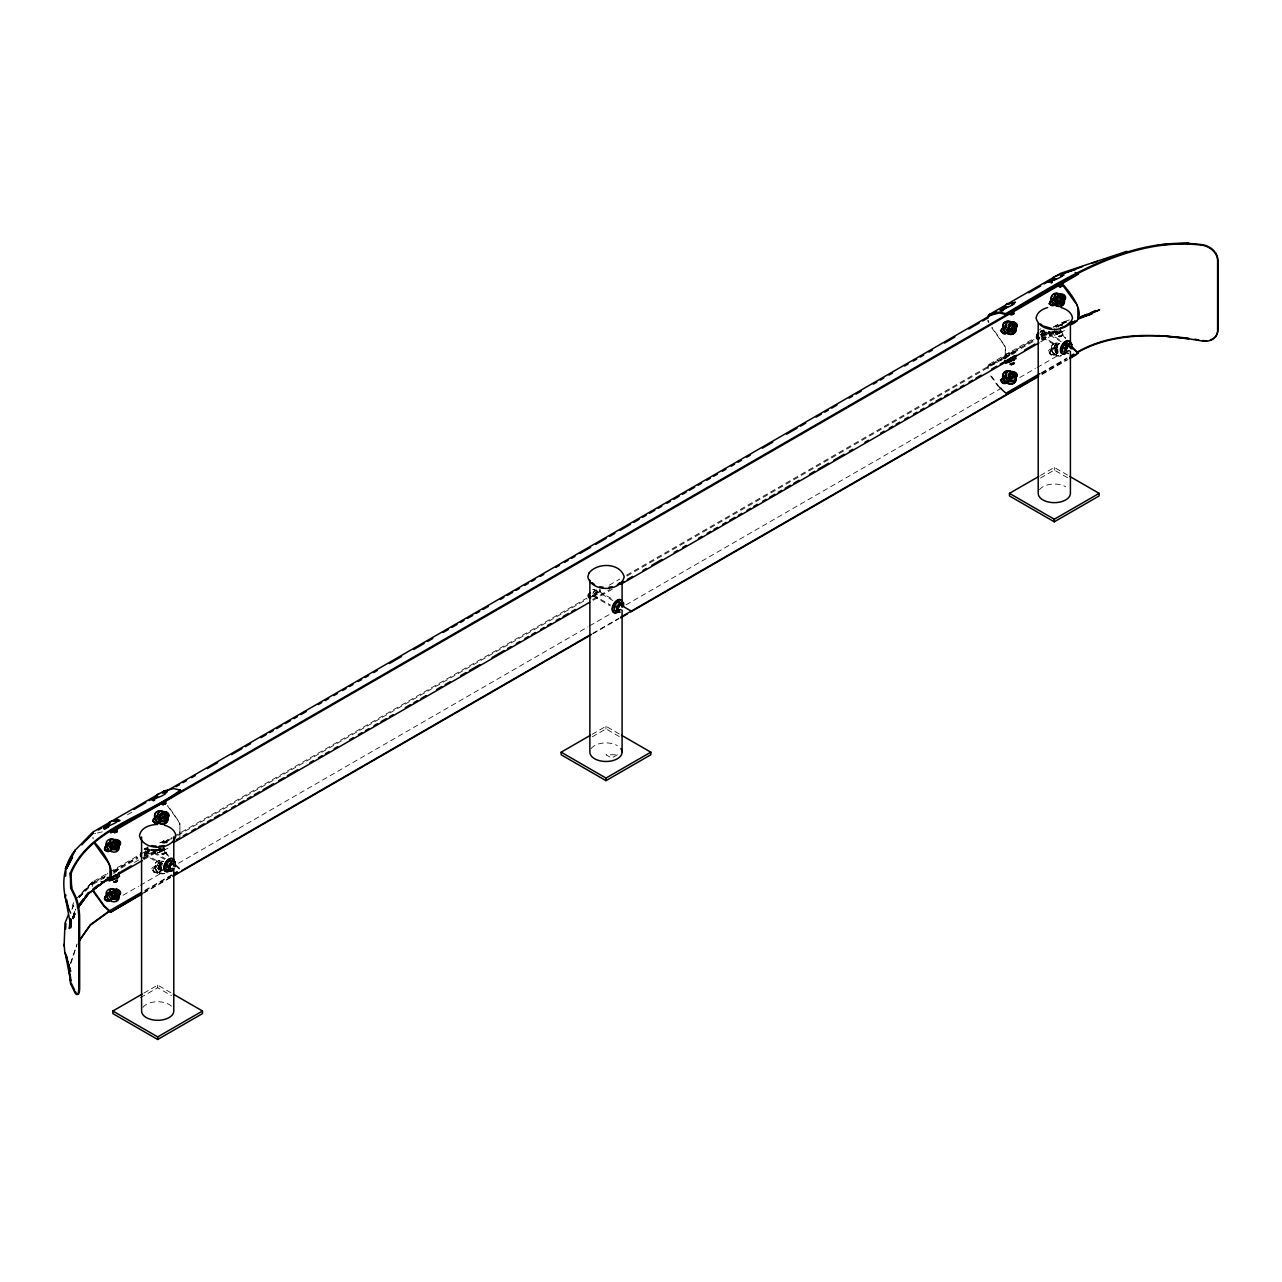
<?xml version="1.0" encoding="UTF-8"?>
<svg xmlns="http://www.w3.org/2000/svg" width="1282" height="1282" viewBox="0 0 1282 1282"><rect width="100%" height="100%" fill="white"/><g stroke="black" fill="none" stroke-linecap="round" stroke-linejoin="round"><path stroke-width="0.75" stroke-dasharray="5 3.75" d="M1008.101 356.781A5.705 0.801 -24.2 0 1 1003.437 357.854L1004.223 355.595L1007.091 353.479L1011.418 352.326L1013.613 353.223M158.231 867.193C161.612 869.549 161.708 871.936 158.231 867.193L159 864.949L162.013 864.485L159.465 866.039L161.532 868.924M1058.179 352.534C1053.932 353.592 1055.727 345.355 1054.878 348.448M1057.041 352.262L1055.15 348.175M1005.761 359.056L1005.264 346.653L992.108 327.391M161.885 864.757L144.898 854.95L145.539 849.742L148.392 848.908L165.378 858.716M73.555 918.024L75.221 912.592M73.459 918.281L75.205 912.656M72.721 917.543L75.013 910.188L72.321 918.793L75.494 909.771M71.039 963.086L76.84 944.898M72.625 918.329L75.029 911.053M73.507 918.697L75.285 913.313M592.781 593.39L594.608 590.057L596.691 590.073L613.677 599.88M1041.08 334.554L1042.907 331.221L1045.006 331.253L1060.294 340.083M162.349 869.869L159.272 868.315L158.631 866.135L161.965 862.802L158.375 866.696M158.631 866.135L160.955 863.09M159.465 866.039L161.869 863.635L161.099 864.469M1055.246 348.48L1057.57 345.435L1055.246 348.48L1057.842 352.085M1057.281 350.819L1056.08 348.384L1057.714 346.813M1056.08 348.384L1057.682 346.22L1054.99 349.041M72.433 918.505L75.638 909.242M73.33 918.825L75.205 913.361M70.302 963.583L77.176 943.824M73.282 919.002L75.141 913.681M179.929 836.826L179.929 823.156L167.894 805.465M165.57 849.293L159.913 851.873L163.631 849.245M158.119 846.344L161.596 854.068L162.894 854.645L166.195 852.129L163.423 845.944M1062.297 331.782L1056.528 334.217L1060.246 331.589M1054.733 328.689C1054.108 333.208 1060.166 340.579 1062.81 334.474L1060.038 328.288M166.099 870.222L160.955 869.949L159.673 871.327L156.356 866.744L159.497 861.055L162.926 861.248A7.291 5.865 43 0 0 154.769 866.712A7.291 5.865 43 0 0 164.865 873.266M156.356 866.744L159.497 861.055M1056.112 343.4L1054.269 347.71L1057.57 352.294L1056.288 353.672L1052.971 349.089L1056.112 343.4L1059.541 343.592A7.291 5.865 43 0 0 1051.384 349.057A7.291 5.865 43 0 0 1061.48 355.595M72.193 908.329L73.683 904.916M72.161 906.086L73.667 902.64M71.888 909.451L73.651 905.557M106.823 874.468L107.608 873.25M158.744 867.241L159.913 864.757M159.545 866.92L160.234 865.206M159.272 868.315L160.314 866.087M160.138 869.196L161.436 867.658M162.445 863.363L154.128 868.17A3.013 2.42 43 0 0 153.744 871.824A3.013 2.42 43 0 0 157.622 873.01L161.34 870.67M1052.971 349.089L1054.269 347.71M1057.233 346.829L1056.176 346.989M1055.358 349.585L1056.528 347.101M1056.16 349.265L1056.849 347.55M1055.887 350.659L1056.929 348.432M1056.753 351.54L1058.051 350.162L1056.64 348.207M79.115 897.336L93.185 882.673L105.06 875.814M79.019 897.464L93.185 882.673L78.587 897.753M75.285 899.772L92.705 881.84L107.976 873.026M147.43 853.924L149.257 850.591L148.392 848.908M595.729 595.088L597.556 591.755L596.691 590.073M1044.045 336.269L1045.872 332.935L1045.006 331.253M103.762 878.426L104.371 876.824M155.715 849.421L152.286 850.607L152.109 849.309M152.173 850.479L153.183 849.726M158.006 849.694L153.632 851.392L154.128 849.646M153.519 851.248L154.513 850.495M159.913 851.873L165.041 849.357M1000.377 360.771L1000.986 359.168M1015.825 352.71L1015.344 351.701L1000.697 360.466M1048.724 331.653L1048.404 331.958A3.638 2.099 -60 0 1 1046.112 335.195L1041.321 337.967M1052.33 331.766L1048.9 332.951L1049.798 332.07M1054.621 332.038L1050.246 333.737L1050.743 331.99M1050.134 333.592L1051.144 332.839M1059.076 327.006L1058.131 326.894M1056.528 334.217L1061.192 331.718M1058.211 336.413L1062.81 334.474L1058.291 336.525M1059.509 336.99L1062.345 335.692M158.952 865.158L161.788 864.308M1055.567 347.502L1057.281 346.525M167.942 848.251L157.654 853.059L156.356 850.19L158.199 848.556L160.026 852.017M157.654 853.059L164.641 849.021M1052.971 332.535L1054.814 330.9L1056.112 333.753L1054.269 335.387L1052.971 332.535L1056.592 331.734L1057.362 333.464L1058.932 332.919M1064.557 330.596L1054.269 335.387M1053.067 327.231L1057.634 324.715L1062.025 325.275A5.705 0.801 -24.2 0 0 1061.079 325.388M1055.358 347.566L1056.432 346.717M164.577 849.373L160.314 851.168M127.479 814.727L134.418 810.721M144.033 849.277L148.824 846.521M1040.647 331.621L1043.836 329.778M144.706 849.678L147.895 847.835M1039.718 332.935L1044.509 330.179M109.675 872.048L138.52 855.382M140.219 854.405L148.712 849.517M160.587 842.643L163.984 840.688M989.319 364.184L1033.452 338.704M1040.231 334.794L1047.025 330.868M1053.804 326.958L1060.599 323.032L1069.701 320.099M113.553 870.911L137.302 857.193M144.097 853.283L150.891 849.357M988.23 368.495A7.596 4.391 60 0 1 989.8 365.017L1033.917 339.538M1042.41 334.65L1047.506 331.701M1055.983 326.798L1066.528 322.103M144.273 853.54L147.478 851.697A3.638 2.099 -60 0 0 149.289 849.774M1040.888 335.884L1044.093 334.041A3.638 2.099 -60 0 0 1046.465 330.82M94.051 882.625L106.198 875.606M113.12 871.6L137.414 857.578M144.353 853.572L151.292 849.565M163.439 842.562L172.109 837.563M173.839 836.553L586.675 598.213M593.614 594.207L600.553 590.201M609.222 585.185L619.623 579.176M626.561 575.169L1034.189 339.842M1041.128 335.836L1048.067 331.83M1056.048 327.375L1061.945 323.817M144.946 853.924L148.151 852.081A3.638 2.099 -60 0 0 150.523 848.876M1041.561 336.269L1044.766 334.426A3.638 2.099 -60 0 0 1047.138 331.221M104.932 877.449L94.531 883.458A7.596 4.391 60 0 0 93.666 884.243M113.601 872.433L137.895 858.411M144.834 854.405L153.503 849.405M163.904 843.396L169.112 840.383M177.781 835.383L587.156 599.047M588.887 598.037L602.764 590.024M627.042 576.003L1034.67 340.659M1041.609 336.653L1050.278 331.653M144.033 855.238L148.824 852.466A3.638 2.099 -60 0 0 151.196 849.261M592.332 596.402L597.124 593.646A3.638 2.099 -60 0 0 599.704 589.175M1042.234 336.653L1045.439 334.81A3.638 2.099 -60 0 0 1047.811 331.605M144.706 855.623L149.497 852.867A3.638 2.099 -60 0 0 151.869 849.646L153.231 849.437M593.005 596.803L597.797 594.031A3.638 2.099 -60 0 0 600.377 589.56M134.498 862.433L139.578 859.485M141.276 858.507L156.548 849.694M1041.288 338.897L1053.163 332.038M143.488 858.331L158.76 849.517M1041.801 339.698L1055.39 331.862M143.376 858.86L160.715 848.844M592.637 599.479L609.976 589.464M1041.881 340.099L1055.759 332.086M143.888 859.661L161.228 849.646M593.149 600.28L612.219 589.271M1040.663 341.909L1058.019 331.894M163.151 861.216L152.782 867.401A3.013 2.42 43 0 0 152.398 871.039A3.013 2.42 43 0 0 156.276 872.225L161.644 868.94M1059.765 343.56L1049.413 349.73A3.013 2.42 43 0 0 1049.013 353.383A3.013 2.42 43 0 0 1052.891 354.569L1058.275 351.284M1057.778 346.268L1050.743 350.515A3.013 2.42 43 0 0 1050.359 354.169A3.013 2.42 43 0 0 1054.237 355.354L1057.57 353.431M1057.954 353.015L1054.621 354.938A3.013 2.42 43 0 1 1050.743 353.752A3.013 2.42 43 0 1 1051.144 350.098M157.622 873.01L165.939 868.202M123.008 895.285L138.616 886.279M140.363 885.269L161.179 873.25M178.519 863.235L587.877 626.898M589.608 625.888L610.424 613.87M626.033 604.864L1004.175 386.555M1019.783 377.533L1035.407 368.527M1037.138 367.517L1059.685 354.505M144.962 890.333L172.109 874.644M1041.577 372.677L1067.025 357.966M144.77 890.958L171.916 875.286M1041.385 373.302L1066.832 358.607M143.616 892.657L171.371 876.632M592.877 633.276L618.902 618.261M1042.138 373.895L1066.416 359.873M143.424 893.282L171.179 877.257M592.685 633.917L618.709 618.885M1041.946 374.536L1067.954 359.521M143.888 993.085L157.686 985.121L171.484 993.085M592.204 734.265L605.985 726.301L619.783 734.265M1040.503 475.43L1054.301 467.465L1068.098 475.43M140.443 997.668L157.686 987.717L171.484 995.681M592.204 736.846L605.985 728.881L619.783 736.846M1040.503 478.026L1054.301 470.061L1068.098 478.026M1059.381 325.452L1062.425 324.058M1010.969 353.399L1015.344 351.701M1011.354 354.265L1014.399 352.87M1003.534 358.848L1004.479 358.351M1012.315 354.185L1014.318 353.191M162.766 843.107L166.644 841.473M114.354 871.055L118.729 869.372M114.739 871.92L116.742 870.927M115.684 871.84L116.646 871.327M1056.112 333.753L1061.256 331.365M1053.291 331.685L1049.75 332.743M156.676 849.341L153.135 850.399M1061.784 325.324L1062.81 324.923M1059.701 332.375L1061.656 331.701A7.596 4.391 60 0 0 1062.425 333.416L1065.727 338.079M1009.719 354.842L1006.322 356.636L1008.389 356.156M159.673 842.835L163.231 842.018L165.41 842.931M165.17 842.979L167.029 842.338M166.131 842.899L167.157 842.498M1069.332 319.907L1061.849 322.647L1065.566 321.445M1065.983 322.135L1062.249 323.497L1065.967 322.311M989.8 365.017L998.101 363.014M94.531 833.749L95.701 833.396M1049.846 331.782L1048.404 331.958L1048.804 332.823M1001.434 359.745L999.992 359.905M997.684 362.149L990.569 363.8A8.557 4.936 60 0 0 987.541 368.11M97.4 832.996L102.528 831.81M172.349 838.652L165.234 840.303A8.557 4.936 60 0 0 162.413 842.915M169.192 840.335L164.465 841.521A7.596 4.391 60 0 0 163.07 843.508M156.356 850.19L159.673 849.421M159.561 864.645L161.756 864.773M165.731 853.347L162.894 854.645M114.13 870.061L116.999 870.879A5.705 0.801 -24.2 0 0 114.467 871.472M1054.814 344.778L1058.259 344.97M158.199 862.433L161.628 862.626M1042.154 337.358L1056.801 346.108M592.781 595.569L593.854 596.178M1042.17 330.708L1061.192 341.685M1041.353 336.092L1056.913 345.082M593.854 589.544L612.876 600.521M593.053 594.928L610.344 604.912M593.213 596.114L610.2 605.921M145.539 848.363L164.561 859.341M144.738 853.764L162.029 863.748M161.42 867.818L160.026 865.863M1065.358 338.512L1063.195 335.531A8.557 4.936 60 0 1 1060.983 331.685M991.707 327.775L1003.005 343.448A7.756 4.487 60 0 1 1005.248 349.858L1005.248 357.101A7.756 4.487 60 0 1 1005.104 358.495M999.495 387.324L989.8 373.799M990.569 375.898L998.117 386.379M167.493 805.849L177.685 819.951A7.756 4.487 60 0 1 179.913 826.361L179.913 833.604A7.756 4.487 60 0 1 179.32 836.136M168.839 856.44L164.465 850.303A7.596 4.391 60 0 1 163.615 848.524M167.397 855.398L165.234 852.402A8.557 4.936 60 0 1 163.022 848.572M157.654 865.366L160.955 869.949M1059.958 329.714L1061.24 332.567M1058.964 330.227L1060.246 333.096M1057.842 330.74L1059.124 333.608M1056.913 331.044L1058.067 333.256M1056.288 330.564L1058.051 334.025M1056.336 331.413L1057.57 334.634M1055.567 331.012L1056.865 333.881M1055.246 331.349L1056.64 334.346M163.343 847.37L164.625 850.222M162.349 847.899L163.631 850.751M161.228 848.396L162.51 851.264M160.667 849.181L161.436 850.911M160.298 848.7L161.42 851.681M159.673 848.219L160.955 851.072M159.721 849.069L160.747 851.12M158.952 848.684L160.554 851.953M1051.849 348.928C1051.4 352.646 1054.83 356.108 1058.547 355.643A5.705 4.583 43 0 1 1051.849 349.922A5.705 4.583 43 0 1 1057.554 345.643M155.234 866.584C154.785 870.302 158.215 873.763 161.933 873.298A5.705 4.583 43 0 1 155.234 867.577A5.705 4.583 43 0 1 160.939 863.299M1054.301 467.465L1054.301 470.061M605.985 726.301L605.985 728.881M157.686 985.121L157.686 987.717M988.358 322.375A8.557 4.936 60 0 1 987.749 320.34M988.951 322.327A7.596 4.391 60 0 1 988.406 320.516M1053.275 354.153A3.013 2.42 43 0 1 1049.413 352.967A3.013 2.42 43 0 1 1049.798 349.329M162.766 861.632A3.013 2.42 43 0 1 163.711 861.344M156.66 871.808A3.013 2.42 43 0 1 152.782 870.622A3.013 2.42 43 0 1 153.183 866.985M1040.215 331.381A2.532 1.458 -60 0 1 1042.651 331.493A2.532 1.458 -60 0 1 1040.888 334.971M1044.477 330.836A5.08 2.933 -60 0 1 1042.266 335.932M1039.526 329.875A5.08 2.933 -60 0 1 1040.888 328.769M144.273 848.492A2.532 1.458 -60 0 1 146.068 849.533A2.532 1.458 -60 0 1 144.273 852.626M147.59 847.065A5.08 2.933 -60 0 1 144.273 854.709M1011.081 353.816A5.705 0.801 -24.2 0 1 1013.213 354.072M1003.437 357.854A5.705 0.801 -24.2 0 1 1009.142 354.569M1004.479 358.944A7.291 1.026 -24.2 0 1 1006.594 357.758M1057.714 352.806A2.532 2.035 43 0 1 1054.733 350.258A2.532 2.035 43 0 1 1057.265 348.351M1061.224 355.883A7.291 5.865 43 0 1 1051.128 349.345A7.291 5.865 43 0 1 1059.22 343.768M1057.554 326.606A5.705 0.801 -24.2 0 1 1059.509 325.852M1055.407 331.718A7.291 1.026 -24.2 0 1 1051.512 331.974M1055.663 332.294A7.291 1.026 -24.2 0 1 1053.147 331.557M161.885 870.222A2.532 2.035 43 0 1 158.84 869.468A2.532 2.035 43 0 1 158.535 866.488A2.532 2.035 43 0 1 161.516 866.44M162.109 865.494A2.532 2.035 43 0 1 161.852 862.978M164.609 873.539A7.291 5.865 43 0 1 154.513 867.001A7.291 5.865 43 0 1 162.606 861.424M158.776 849.373A7.291 1.026 -24.2 0 1 154.898 849.629M159.048 849.95A7.291 1.026 -24.2 0 1 156.532 849.229M115.316 872.561A5.705 0.801 -24.2 0 1 113.521 873.507M592.588 589.656A2.532 1.458 -60 0 1 594.383 590.698A2.532 1.458 -60 0 1 592.588 593.806M596.178 589.656A5.08 2.933 -60 0 1 592.588 595.874M1039.414 489.804A16.105 9.294 0 0 1 1065.679 486.775M142.799 1007.46A16.105 9.294 0 0 1 156.628 1001.739A16.105 9.294 0 0 1 171.628 1006.37M591.114 748.624A16.105 9.294 0 0 1 617.379 745.611M1060.983 324.699A8.557 4.936 60 0 1 1063.195 323.417M1061.576 325.436A7.596 4.391 60 0 1 1062.425 324.634M92.272 886.535A8.557 4.936 60 0 1 95.301 882.24M93.137 838.941A7.596 4.391 60 0 1 92.961 837.242M158.006 872.593A3.013 2.42 43 0 1 154.128 871.407A3.013 2.42 43 0 1 154.513 867.754M91.743 882.737L78.41 896.711L92.705 881.84L91.743 882.737M161.852 853.812L166.195 852.129L161.852 853.812M617.379 754.778L611.69 758.063L605.985 754.778L617.379 754.778"/><path stroke-width="1.5" d="M69.228 969.881L70.654 980.778L65.078 952.606L70.654 971.323L64.709 951.564L64.164 944.209M65.638 929.033L65.895 923.537M64.1 946.1L64.997 923.232L68.395 914.707M65.606 876.199L65.895 870.622M70.814 926.101L71.039 919.178M172.621 868.331L170.169 869.18L169.657 866.328M169.512 867.722L170.907 864.533M173.823 866.215L173.342 863.683L170.041 865.43M620.071 605.008L617.828 608.886L618.485 610.344L620.921 609.495M622.139 607.396L621.658 604.848L618.277 604.495M1066.127 350.066L1067.521 346.877M1070.454 348.56L1069.957 346.028L1067.922 346.444M166.772 866.84L166.997 864.741M93.089 890.509A8.557 4.936 60 0 0 95.301 894.339L103.938 906.294L110.476 912.319L141.885 893.65M1072.121 346.957L1078.37 353.512L1071.832 347.486M71.007 923.056L69.292 928.569L70.093 919.114M70.157 925.684L71.231 922.239M70.222 925.588L71.423 921.966M112.079 842.691L111.133 845.175L111.31 843.524L113.457 841.905M115.652 847.13L117.159 843.684M115.749 891.423L113.537 890.75L111.822 891.743L111.55 895.733L111.31 893.217M111.037 893.987L113.457 891.599M116.422 894.58L114.819 896.727L116.422 894.58L115.909 892.833M115.332 893.682L115.652 896.823L117.159 893.378M159.465 816.346L161.869 813.942M164.064 819.182L165.57 815.721M1011.562 323.385C1018.1 325.612 1007.139 326.926 1012.828 321.942L1016.145 326.509L1014.302 330.82L1013.02 332.198L1007.86 331.926L1004.559 327.343L1006.402 323.032L1007.684 321.67L1012.828 321.942M1011.562 373.078C1018.1 375.305 1007.139 376.62 1012.828 371.636L1016.145 376.219L1014.302 380.514L1013.02 381.892L1007.86 381.619L1004.559 377.036L1006.402 372.741L1007.684 371.363L1012.828 371.636M1059.381 296.398L1057.105 297.087L1056.16 299.571L1056.336 297.905M1055.246 298.786L1057.57 295.741L1059.701 295.581M1071.127 322.103L1072.505 318.064C1071.72 312.215 1066.159 308.93 1060.935 307.52M107.944 844.998L111.069 839.325L116.213 839.598L119.53 844.165L117.688 848.476L116.39 849.854L111.246 849.581L107.944 844.998L111.069 839.325M116.39 849.854L119.53 844.165M107.944 894.692L111.069 889.019L116.213 889.291L119.53 893.874L117.688 898.169L116.39 899.547L111.246 899.275L107.944 894.692L111.069 889.019M116.39 899.547L119.53 893.874M156.356 817.051L159.497 811.362L164.641 811.634L167.942 816.217L166.099 820.528L164.817 821.906L159.673 821.634L156.356 817.051L159.497 811.362M164.817 821.906L166.66 817.596M1004.559 327.343L1007.684 321.67M1013.02 332.198L1014.238 329.33M1004.559 377.036L1007.684 371.363M1052.971 299.395L1056.112 293.706L1061.256 293.979L1064.557 298.562L1062.714 302.873L1061.432 304.251L1056.288 303.978L1052.971 299.395L1056.112 293.706M1061.432 304.251L1064.557 298.562M618.004 607.812L619.206 605.697M1066.303 348.976L1066.784 347.855M72.401 857.45L66.247 869.116L68.635 864.437M69.116 970.41L70.654 983.839L74.516 991.819A15.849 3.477 80.8 0 0 78.779 987.701L78.779 917.816A15.849 3.477 80.8 0 0 74.516 896.054L70.654 888.073L70.302 872.994C89.339 828.412 144.513 816.81 180.409 790.145L180.602 790.994C145.603 817.628 89.035 829.037 71.039 873.603L71.6 888.025L75.398 895.878A15.849 3.477 80.8 0 1 79.66 917.64L79.66 987.525A15.849 3.477 80.8 0 1 77.529 994.319M66.247 869.116L72.481 856.985M115.284 897.144L115.572 894.516M79.34 940.748L90.189 925.332L109.13 911.534M78.506 941.549L90.413 924.659L109.323 910.909L141.565 892.288M78.042 907.688L88.17 893.81L106.823 879.42L88.17 893.81L77.625 908.137M77.305 907.063L80.734 902.4M81.07 901.887L83.234 898.954M77.609 908.217L89.099 893.041L107.848 878.907M84.933 896.967L88.426 892.368M174.096 868.186L171.756 871.087L168.263 870.782L166.019 869.484L166.019 864.821L169.512 860.478L173.006 860.783L175.249 862.081L175.249 866.744M168.263 870.782L168.263 866.119L171.756 861.776L175.249 862.081M617.828 610.969L620.071 612.251L614.334 610.649L614.334 606.001L617.828 601.643L623.565 603.245L623.565 606.354M616.578 611.947L616.578 607.283L620.071 602.941L623.565 603.245M1068.371 353.431L1062.634 351.829L1062.634 347.166L1066.127 342.823L1071.864 344.425L1071.864 349.089M1064.877 353.111L1064.877 348.464L1068.371 344.105L1071.864 344.425M101.038 881.856C125.283 880.878 100.365 847.61 94.531 842.53M1070.149 324.891C1091.639 317.952 1069.188 291.511 1062.425 283.723M116.614 842.611L113.537 841.056L110.54 843.428L111.262 842.739M111.037 844.293L111.806 843.46M110.316 845.495L112.544 841.361M114.931 840.976L116.213 839.598M111.726 847.45L113.024 845.912L115.588 846.216L116.341 844.005M113.12 847.178L113.89 846.344M111.246 849.581L112.544 848.203L117.688 848.476M114.819 847.033L115.588 846.216M159.561 814.951L163.086 813.237M160.49 814.743L160.298 815.015M160.234 815.512L159.545 817.227L160.667 818.781L165.346 817.804M159.272 818.621L160.314 816.394M159.673 821.634L160.955 820.256L166.099 820.528M111.822 891.743L110.54 893.121L111.262 892.432M110.316 895.189L111.598 893.81M114.931 890.669L116.213 889.291M111.133 894.868L111.806 893.169M111.726 897.144L113.024 895.605L115.588 895.91M112.912 898.618L109.21 900.958A3.013 2.42 43 0 1 107.191 901.118M113.89 896.038L112.255 896.438M111.246 899.275L112.544 897.897L117.688 898.169M114.018 896.967L114.787 896.15M115.396 896.182L117.255 894.483M116.085 889.948A3.013 2.42 43 0 1 119.947 891.134A3.013 2.42 43 0 1 119.563 894.788L119.178 895.205A3.013 2.42 43 0 0 119.563 891.551A3.013 2.42 43 0 0 115.684 890.365A7.291 5.865 43 0 0 106.005 894.099A7.291 5.865 43 0 0 116.181 901.486A7.291 5.865 43 0 0 115.813 890.301M1007.86 331.926L1009.158 330.548L1014.302 330.82M1014.847 327.888L1016.145 326.509M1056.865 296.43L1055.567 297.809L1056.288 297.12M1056.08 298.69L1056.849 297.857M1055.358 299.892L1056.528 297.408M1055.503 300.661L1056.015 301.895M1061.368 298.385L1061.192 300.052L1058.147 301.558L1059.845 301.43M1056.288 303.978L1057.57 302.6L1062.714 302.873M1057.842 302.376L1061.961 300.148L1062.185 298.065M1059.06 301.671L1059.829 300.837M1058.964 302.52L1060.246 301.142M1061.24 300.837L1059.958 302.215L1060.679 301.526M1010.969 374.04L1008.694 374.729L1008.87 378.783M1008.341 379.488L1009.639 377.95L1011.835 378.783L1013.549 377.789L1013.229 374.648M1009.735 379.216L1010.504 378.382M1007.86 381.619L1009.158 380.241L1014.302 380.514M1014.847 377.597L1016.145 376.219M81.76 844.87L91.006 835.159M86.743 839.694L93.185 832.979L92.336 833.765M87.881 838.46L93.185 832.979M118.906 820.977L117.784 820.833M153.135 800.689L154.128 799.952M117.255 877.385L112.143 879.901M1001.338 310.997L1005.665 308.321M1054.99 278.723L1055.951 278.851M1058.467 286.463L1062.297 284.716M116.934 845.751L114.098 846.617L111.598 844.117M160.955 813.397L159.913 815.064L161.42 818.108M116.934 895.445L114.098 896.31L112.143 894.884M109.226 881.006L117.688 877.833L119.53 876.199L118.232 873.346M1009.575 358.928L1014.847 355.691L1016.145 358.543L1005.841 363.351L1004.559 360.482M617.379 584.768L619.703 582.749M1069.172 322.92L1065.679 325.932L1060.454 327.952M1070.326 323.192C1061.56 332.407 1039.798 332.054 1036.08 318.064C1036.882 312.215 1042.442 308.93 1047.666 307.52M1065.278 345.579L1066.127 344.89M1067.249 346.989L1068.371 346.188M1069.236 350.675L1066.784 351.524L1066.127 349.553M156.452 795.193L158.888 793.494M1053.067 277.537L1059.172 274.749M93.666 888.458L98.217 885.013M110.573 843.203L111.406 842.627M1066.287 344.794L1064.973 345.098M109.291 822.131L111.999 820.801M117.832 820.56L118.729 819.663L114.354 821.361M166.259 792.597L167.141 791.715L163.711 792.901M162.429 803.75C159.497 806.058 169 801.667 164.993 802.58M1005.905 304.475L1007.876 303.433M114.002 881.391C111.31 883.891 121.63 878.41 115.701 880.558M1000.697 310.757L1007.796 306.735M1014.447 302.905L1015.44 302.151L1011.915 303.209M1062.874 274.941L1063.756 274.06L1060.326 275.245M1010.633 314.042C1007.652 316.334 1017.203 312.039 1013.197 312.872M1011.562 314.779L1013.918 313.946L1012.059 314.507M163.984 790.994L92.705 832.146L75.285 850.078C60.591 867.706 61.103 893.266 70.654 913.072M989.319 314.491L1060.599 273.338L1126.814 251.32M98.281 830.047L101.663 828.076M106.759 825.143L110.156 823.188M113.553 821.217L116.95 819.262M133.921 809.471L145.795 802.612M149.193 800.641L152.59 798.686M988.406 317.295A7.596 4.391 60 0 1 989.8 315.324L996.595 311.398M1001.675 308.465L1005.072 306.51M1008.469 304.539L1011.867 302.584M1028.837 292.793L1040.712 285.934M1044.109 283.963L1047.506 282.008M107.704 825.207L103.377 827.868L107.864 826.313M157.782 796.282L151.789 799.92L156.276 798.365M165.17 791.859L994.303 313.177M1005.969 306.59L999.992 310.212L1004.479 308.658M1054.397 278.627L1048.404 282.264L1056.224 278.787M176.051 786.683L179.528 784.68M182.989 782.677L186.467 780.674M191.659 777.677L195.136 775.674M207.267 768.655L217.684 762.646M231.561 754.649L241.961 748.64M245.439 746.637L250.647 743.624M261.047 737.615L266.255 734.618M269.717 732.615L273.194 730.612M276.656 728.609L281.864 725.596M285.325 723.593L290.533 720.596M294.011 718.593L297.472 716.59M300.95 714.587L306.142 711.574M318.289 704.571L321.75 702.568M325.227 700.565L328.689 698.562M333.897 695.549L337.374 693.546M342.566 690.549L346.044 688.546M349.505 686.543L352.983 684.54M358.191 681.543L361.652 679.54M365.13 677.537L368.591 675.534M373.799 672.521L377.261 670.518M389.408 663.515L401.554 656.496M413.685 649.493L424.102 643.484M427.563 641.481L432.771 638.468M443.171 632.459L448.38 629.462M451.857 627.459L457.049 624.446M460.526 622.443L463.988 620.44M467.465 618.437L472.673 615.44M476.135 613.437L479.612 611.434M483.074 609.431L488.282 606.434M500.413 599.415L503.89 597.412M507.352 595.409L512.56 592.412M516.037 590.409L519.498 588.406M524.707 585.393L528.168 583.39M531.645 581.387L535.107 579.384M540.315 576.387L543.776 574.384M555.923 567.365L559.401 565.362M564.593 562.365L568.07 560.362M571.532 558.359L575.009 556.356M580.217 553.343L590.617 547.334M595.826 544.337L606.226 538.328M609.703 536.325L614.895 533.328M620.103 530.315L630.52 524.306M633.981 522.303L639.189 519.306M642.651 517.303L646.128 515.3M649.589 513.297L654.798 510.284M658.259 508.281L661.736 506.278M666.944 503.281L670.406 501.278M673.883 499.275L679.075 496.262M682.553 494.259L686.014 492.256M689.492 490.253L694.7 487.256M698.161 485.253L701.639 483.25M706.831 480.237L710.308 478.234M713.77 476.231L717.247 474.228M722.439 471.231L725.916 469.228M731.125 466.215L734.586 464.228M738.063 462.225L741.525 460.222M746.733 457.209L750.194 455.206M762.341 448.203L772.742 442.194M786.619 434.181L797.035 428.172M800.497 426.169L805.705 423.156M816.121 417.147L821.313 414.15M824.791 412.147L828.252 410.144M831.73 408.141L836.922 405.128M849.069 398.125L852.546 396.122M856.007 394.119L861.216 391.122M873.363 384.103L876.824 382.1M880.285 380.097L883.763 378.094M888.971 375.097L892.432 373.094M904.579 366.075L908.041 364.072M913.249 361.075L916.726 359.072M920.188 357.069L923.665 355.066M928.857 352.053L932.334 350.05M944.465 343.047L954.882 337.038M968.759 329.025L979.16 323.016M982.637 321.013L987.829 318.016M108.089 826.057L103.874 828.861M109.05 825.977L104.723 828.653L106.166 828.476M987.541 318.417A8.557 4.936 60 0 1 990.569 314.106L999.207 312.103L1005.745 313.641C1064.909 278.979 1130.371 234.67 1202.628 244.75A15.849 12.467 25.8 0 1 1217.9 260.15L1217.9 330.035A15.849 12.467 25.8 0 1 1210.272 340.002M989.8 315.324L999.495 312.984L1005.937 314.507C1064.941 279.732 1130.307 236.112 1202.324 245.247A15.849 12.467 25.8 0 1 1217.596 260.663L1217.596 330.548A15.849 12.467 25.8 0 1 1202.324 341.028C1160.851 333.737 1115.116 330.323 1077.217 352.101M1078.37 273.274L110.476 832.082L110.669 832.931L1078.563 274.124L1075.101 272.505M157.846 816.137L154.513 818.06A3.013 2.42 43 0 0 154.128 821.714A3.013 2.42 43 0 0 158.006 822.9L161.34 820.977M1006.049 326.445L1002.716 328.352A3.013 2.42 43 0 0 1002.332 332.006A3.013 2.42 43 0 0 1006.21 333.192L1009.527 331.269M1054.461 298.482L1051.144 300.405A3.013 2.42 43 0 0 1050.743 304.058A3.013 2.42 43 0 0 1054.621 305.244L1057.954 303.321M112.912 848.924L109.595 850.847A3.013 2.42 43 0 1 105.717 849.662A3.013 2.42 43 0 1 106.102 846.008M116.245 847.017L119.563 845.094A3.013 2.42 43 0 0 119.947 841.441A3.013 2.42 43 0 0 116.085 840.255M1012.86 329.362L1016.177 327.439A3.013 2.42 43 0 0 1016.562 323.785A3.013 2.42 43 0 0 1012.7 322.599M108.682 878.891L115.62 874.885M120.829 871.872L131.229 865.863M176.323 839.822L179.8 837.819M183.262 835.816L186.739 833.813M191.947 830.816L195.409 828.813M198.886 826.81L204.078 823.813M207.556 821.81L211.017 819.807M214.495 817.804L219.687 814.791M223.164 812.788L226.626 810.785M231.834 807.788L235.311 805.785M238.773 803.782L243.981 800.769M247.442 798.766L250.919 796.763M254.381 794.76L259.589 791.763M263.066 789.76L273.467 783.751M278.675 780.738L283.867 777.741M287.344 775.738L297.745 769.729M309.891 762.71L313.369 760.707M318.561 757.71L322.038 755.707M325.5 753.704L328.977 751.701M334.169 748.704L337.647 746.701M349.794 739.682L353.255 737.679M358.463 734.682L361.925 732.679M365.402 730.676L368.863 728.673M374.072 725.66L377.549 723.657M381.01 721.654L386.219 718.657M389.68 716.654L393.157 714.651M405.288 707.632L410.496 704.635M413.974 702.632L417.435 700.629M420.913 698.626L426.105 695.613M436.521 689.604L441.713 686.607M445.191 684.604L450.399 681.607M460.799 675.598L466.007 672.585M469.468 670.582L479.885 664.573M492.016 657.57L504.163 650.551M507.64 648.548L511.101 646.545M516.309 643.548L519.771 641.545M524.979 638.532L528.456 636.529M531.918 634.526L535.395 632.523M540.587 629.526L544.065 627.523M547.526 625.52L551.004 623.517M556.196 620.504L559.673 618.501M563.135 616.498L568.343 613.501M571.82 611.498L575.281 609.495M620.376 583.454L623.853 581.451M627.315 579.448L632.523 576.451M642.939 570.442L646.4 568.439M651.609 565.426L662.009 559.417M674.156 552.414L677.617 550.411M682.825 547.398L686.303 545.395M698.434 538.392L701.911 536.389M707.119 533.392L710.581 531.389M714.042 529.386L717.519 527.383M722.727 524.37L726.189 522.367M729.666 520.364L734.858 517.367M738.336 515.364L741.797 513.361M747.005 510.348L750.483 508.345M753.944 506.342L757.422 504.339M762.614 501.342L766.091 499.339M769.553 497.336L774.761 494.323M778.222 492.32L781.7 490.317M785.161 488.314L790.369 485.317M793.846 483.314L799.039 480.301M809.455 474.292L814.663 471.295M818.124 469.292L828.525 463.283M833.733 460.286L844.149 454.277M849.341 451.264L852.818 449.261M864.965 442.258L868.427 440.255M880.574 433.236L884.035 431.233M889.243 428.236L892.705 426.233M896.182 424.23L899.644 422.227M904.852 419.214L908.329 417.211M913.521 414.214L916.999 412.211M920.46 410.208L923.937 408.205M929.146 405.192L932.607 403.189M936.084 401.186L941.276 398.189M944.754 396.186L948.215 394.183M951.693 392.18L956.885 389.183M960.362 387.18L963.824 385.177M969.032 382.164L972.509 380.161M975.971 378.158L981.179 375.161M991.579 369.152L996.787 366.139M1000.248 364.136L1010.665 358.127M1024.542 350.114L1034.943 344.105M1071.367 323.08L1074.845 321.077M109.194 879.692L142.158 860.655M173.374 842.643L589.672 602.284M620.905 584.255L1038.933 342.919M109.435 893.794L106.102 895.717A3.013 2.42 43 0 0 105.717 899.355A3.013 2.42 43 0 0 109.595 900.541M1006.049 376.139L1002.716 378.062A3.013 2.42 43 0 0 1002.332 381.699A3.013 2.42 43 0 0 1006.21 382.885L1009.527 380.962M114.515 896.342L117.832 894.419M116.245 896.711L119.563 894.788M173.807 873.667L177.204 871.712M1039.878 373.655L1005.937 393.254L999.495 387.324M1070.422 356.011L1073.819 354.056M173.102 875.622L178.31 872.625M181.772 870.622L591.146 634.286M620.632 617.251L1038.66 375.898M1069.893 357.886L1078.563 352.87M110.476 912.319L141.693 894.291M172.91 876.263L590.954 634.91M620.44 617.892L627.379 613.886M630.84 611.883L1038.468 376.539M1069.701 358.511L1076.64 354.505M173.198 994.095L202.508 1011.017L202.508 1013.597L157.686 1039.478L112.848 1013.597L112.848 1011.017L142.158 994.095M621.514 735.259L650.823 752.181L650.823 754.778L605.985 780.658L561.163 754.778L561.163 752.181L590.473 735.259M1069.813 476.439L1099.123 493.362L1099.123 495.942L1054.301 521.822L1009.463 495.942L1009.463 493.362L1038.789 476.439M112.848 1011.017L157.686 1036.898L202.508 1011.017M561.163 752.181L605.985 778.062L650.823 752.181M1009.463 493.362L1054.301 519.242L1099.123 493.362M1012.315 304.491L1014.318 303.497M1011.835 311.35L1012.828 310.821M1060.47 286.559C1057.153 288.626 1065.005 285.037 1061.047 286.303M107.303 827.675L108.249 827.178M163.631 801.058L164.625 800.529M114.803 831.281L113.169 832.338L117.271 830.319M1011.418 363.319C1006.146 366.267 1017.299 361.989 1013.197 362.566M1077.088 320.885L1070.726 322.631M1057.57 284.941L1062.714 282.537M1009.158 312.888L1014.302 310.484M112.544 830.544L115.973 828.941M1077.024 352.726C1110.741 333.48 1151.332 333.801 1188.815 338.288M1060.711 276.111L1063.643 274.973M1061.672 276.031L1063.772 275.149M1051.256 282.553L1052.33 282.072M1012.299 304.058L1014.399 303.177M107.191 877.769L108.265 877.289M1081.431 316.686L1086.783 314.378M1090.341 312.84L1095.693 310.516M1078.274 319.074L1099.636 309.843L1080.934 316.67M1051.192 282.873L1052.218 282.473M1058.051 284.332L1059.124 283.915M1001.819 310.901L1002.844 310.5M1009.639 361.204L1010.504 360.867M1009.623 361.989L1013.229 359.649M153.616 800.609L154.641 800.208M117.704 821.153L120.075 820.448M106.23 828.156L104.371 828.813M1082.601 266.56L1062.249 273.803L1071.528 270.806M1091.863 263.275L1097.408 261.304M172.974 864.421L169.961 863.315M1078.947 318.096L1091.927 313.898L1079.22 318M1070.149 271.239L1075.598 269.476M1011.402 378.494L1012.956 376.043M609.078 587.14L612.155 586.787M157.686 824.422C150.395 824.55 140.812 827.403 139.466 835.72C143.36 851.088 172.012 851.088 175.89 835.72C175.105 829.871 169.544 826.586 164.32 825.175M159.224 846.136L163.84 845.607M1158.207 244.91L1188.702 243.051M1158.207 335.499L1188.702 338.817M1051.224 328.304L1042.907 325.932L1040.583 323.929M599.832 586.787L602.909 587.14M151.516 845.607L156.148 846.136M1011.274 323.529L1009.158 323.705L1008.117 325.356L1009.623 328.416L1011.835 329.089L1013.549 328.096L1013.229 324.955M1010.969 324.346L1008.694 325.035L1008.87 329.073L1012.203 328.561L1012.956 326.349M162.301 818.397L164 818.253L164.753 816.041M1194.744 339.233L1198.686 339.874M620.889 605.152L618.966 604.255M617.587 608.87L618.934 609.655M170.618 868.475L168.311 867.145M180.409 790.145L173.871 788.606L165.234 790.609A8.557 4.936 60 0 0 162.413 793.221M1058.067 300.309L1058.932 300.741M1059.124 300.998L1057.169 299.587M1012.363 373.767L1009.158 373.399L1008.117 375.049L1010.713 378.655M164.961 813.269C159.272 812.628 167.718 818.605 164.961 813.269A7.291 5.865 43 0 1 166.756 815.464M1066.127 342.823L1068.371 344.105M1068.21 345.291L1070.454 346.589M1067.265 345.435L1069.589 346.765M1065.31 347.005L1066.656 347.775M1062.634 347.166L1064.877 348.464M617.828 601.643L620.071 602.941M621.53 605.505L630.167 610.504M617.011 605.825L618.357 606.61M616.626 606.723L617.956 607.508M614.334 606.001L616.578 607.283M616.626 608.309L618.357 609.543M616.962 609.19L619.206 610.488M169.512 860.478L171.756 861.776M170.65 863.09L171.996 863.86M169.288 863.876L170.618 864.645M166.019 864.821L168.263 866.119M168.166 866.424L169.512 867.209M169.512 869.789L171.756 871.087M1007.604 329.859L1008.63 330.516M592.284 582.749L594.608 584.768M175.458 865.013L179.304 868.571M110.669 911.678L104.227 905.765L94.531 892.224A7.596 4.391 60 0 1 93.137 888.65M1060.775 296.126L1061.656 296.991M158.888 818.317L159.401 819.551L158.631 818.605M110.204 846.553L110.989 847.514M1063.195 285.838L1075.646 303.081M1054.269 298.017L1057.57 302.6M1005.841 325.965L1009.158 330.548M1005.841 375.658L1009.158 380.241M157.654 815.673L160.955 820.256M109.226 843.62L112.544 848.203M109.226 893.33L112.544 897.897M1056.64 298.514L1057.362 299.603M111.903 844.357L112.335 845.207M71.6 983.791L74.628 990.073M1013.02 357.325L1014.302 360.178M1007.86 359.713L1009.158 362.582M116.39 874.981L117.688 877.833M111.246 877.385L112.544 880.237M1006.691 377.212L1006.835 378.591L1006.434 377.485M65.574 894.708L65.975 895.926M1005.745 313.641L1005.937 314.507M66.728 956.1L67.465 959.817M66.728 899.772L68.587 909.371M70.462 918.986L71.215 922.832M65.078 896.134L70.654 925.091L70.318 919.755M68.234 962.718L68.683 966.564M70.302 872.994L71.6 888.025M70.318 920.572L70.654 926.325L70.366 920.428M70.318 920.22L70.654 927.912L70.35 920.123M70.526 976.483L70.654 983.839M1070.406 321.365L1070.406 343.368M1070.406 351.364L1070.406 493.362A16.105 9.294 0 0 1 1054.301 502.656A16.105 9.294 0 0 1 1038.196 493.362L1038.196 323.368M1054.301 519.242L1054.301 521.822M622.091 582.188L622.091 602.187M622.091 610.184L622.091 752.181M605.985 778.062L605.985 780.658M589.88 580.185L589.88 752.181A16.105 9.294 0 0 0 609.126 761.3A16.105 9.294 0 0 0 620.873 748.624M173.791 837.018L173.791 863.026M173.791 869.02L173.791 1011.017A16.105 9.294 0 0 1 157.686 1020.312A16.105 9.294 0 0 1 141.581 1011.017L141.581 837.018M157.686 1036.898L157.686 1039.478M1062.425 294.636A3.013 2.42 43 0 1 1063.547 298.466M1052.891 304.876A3.013 2.42 43 0 1 1050.871 305.036M1049.846 304.523A3.013 2.42 43 0 1 1049.013 303.69M1014.014 322.599A3.013 2.42 43 0 1 1015.44 325.5M1037.699 337.727A3.638 2.099 -60 0 1 1036.721 338.063A3.638 2.099 -60 0 1 1037.218 334.474M1206.586 340.708A15.849 12.467 25.8 0 1 1202.628 340.515M1014.014 372.293A3.013 2.42 43 0 1 1015.44 375.193M1004.479 382.533A3.013 2.42 43 0 1 1003.534 382.805M1002.46 382.693A3.013 2.42 43 0 1 1001.434 382.164M1062.81 294.219A3.013 2.42 43 0 1 1063.259 298.706M1053.275 304.459A3.013 2.42 43 0 1 1049.413 303.273M1004.864 332.423A3.013 2.42 43 0 1 1001.819 332.054M1000.986 331.221A3.013 2.42 43 0 1 1000.489 330.211M1014.399 322.183A3.013 2.42 43 0 1 1014.831 326.654M1004.864 382.116A3.013 2.42 43 0 1 1000.489 379.905M1015.216 372.709A3.013 2.42 43 0 1 1014.831 376.347M1038.372 338.111A3.638 2.099 -60 0 1 1036.545 338.288M105.845 850.655A3.013 2.42 43 0 1 104.82 850.126M117.399 840.255A3.013 2.42 43 0 1 118.825 843.155M165.811 812.291A3.013 2.42 43 0 1 166.932 816.121M107.864 900.188A3.013 2.42 43 0 1 104.82 899.82M116.358 889.42A3.013 2.42 43 0 1 118.825 892.849M108.249 850.078A3.013 2.42 43 0 1 104.371 848.892M118.601 840.672A3.013 2.42 43 0 1 118.906 843.652M166.195 811.875A3.013 2.42 43 0 1 167.317 815.705M156.66 822.115A3.013 2.42 43 0 1 152.782 820.929M108.249 899.772A3.013 2.42 43 0 1 104.371 898.586M116.742 889.019A3.013 2.42 43 0 1 118.906 893.362M76.503 993.486A15.849 3.477 80.8 0 1 75.398 991.643M1039.526 337.519A5.08 2.933 -60 0 1 1037.587 333.24M1064.877 353.56A7.291 4.215 -60 0 1 1060.39 350.242A7.291 4.215 -60 0 1 1064.877 341.749A7.291 4.215 -60 0 1 1070.534 342.855M1065.326 353.816A7.291 4.215 -60 0 1 1060.839 350.499A7.291 4.215 -60 0 1 1065.326 342.006A7.291 4.215 -60 0 1 1070.983 343.111M107.976 848.764A5.705 4.583 43 0 1 107.416 843.107M170.266 869.901A7.291 4.215 -60 0 1 163.952 869.34A7.291 4.215 -60 0 1 167.589 859.95A7.291 4.215 -60 0 1 173.919 860.51M170.714 870.158A7.291 4.215 -60 0 1 164.4 869.597A7.291 4.215 -60 0 1 168.038 860.206A7.291 4.215 -60 0 1 174.352 860.767M1004.591 331.109A5.705 4.583 43 0 1 1003.63 329.186M1014.959 325.756A7.291 5.865 43 0 1 1010.36 334.506A7.291 5.865 43 0 1 1002.796 325.115A7.291 5.865 43 0 1 1013.181 323.561M1054.573 304.731A5.705 4.583 43 0 1 1052.041 301.222M1063.371 297.809A7.291 5.865 43 0 1 1059.637 306.542A7.291 5.865 43 0 1 1051.048 298.786A7.291 5.865 43 0 1 1059.22 294.059M1061.111 294.732A7.291 5.865 43 0 0 1051.304 298.514A7.291 5.865 43 0 0 1061.48 305.901A7.291 5.865 43 0 0 1061.111 294.732A3.013 2.42 43 0 1 1064.989 295.838A3.013 2.42 43 0 1 1064.605 299.475M1004.591 380.802A5.705 4.583 43 0 1 1003.437 376.892M1012.7 372.373A7.291 5.865 43 0 0 1002.893 376.155A7.291 5.865 43 0 0 1013.052 383.558A7.291 5.865 43 0 0 1012.7 372.373A3.013 2.42 43 0 1 1016.562 373.479A3.013 2.42 43 0 1 1016.177 377.132M1014.19 356.236A7.291 1.026 -24.2 0 1 1012.075 357.422M1016.257 355.21A7.291 1.026 -24.2 0 1 1012.331 357.982M1061.079 275.694A5.705 0.801 -24.2 0 1 1060.342 277.249A5.705 0.801 -24.2 0 1 1053.003 280.357A5.705 0.801 -24.2 0 1 1053.74 278.787M1012.652 303.642A5.705 0.801 -24.2 0 1 1011.931 305.212A5.705 0.801 -24.2 0 1 1004.591 308.305A5.705 0.801 -24.2 0 1 1005.312 306.735M109.547 900.044A5.705 4.583 43 0 1 107.416 892.801M116.999 895.733A5.705 4.583 43 0 1 117.191 897.721M156.388 820.817A5.705 4.583 43 0 1 155.234 816.89M167.67 817.996A7.291 5.865 43 0 1 161.308 824.102A7.291 5.865 43 0 1 154.465 815.608A7.291 5.865 43 0 1 162.606 811.714M165.234 812.98A7.291 5.865 43 0 1 164.865 823.557A7.291 5.865 43 0 1 154.769 817.019A7.291 5.865 43 0 1 162.862 811.442M119.386 872.289A7.291 1.026 -24.2 0 1 118.954 872.914M119.05 872.689A7.291 1.026 -24.2 0 1 117.832 874.452A7.291 1.026 -24.2 0 1 110.621 877.914M164.465 793.35A5.705 0.801 -24.2 0 1 163.727 794.904A5.705 0.801 -24.2 0 1 156.388 798.013A5.705 0.801 -24.2 0 1 157.125 796.442M116.037 821.297A5.705 0.801 -24.2 0 1 115.316 822.868A5.705 0.801 -24.2 0 1 107.976 825.961A5.705 0.801 -24.2 0 1 108.698 824.39M590.057 596.13A5.08 2.933 -60 0 1 588.999 593.806M616.562 612.379A7.291 4.215 -60 0 1 612.091 609.078A7.291 4.215 -60 0 1 616.562 600.585A7.291 4.215 -60 0 1 622.219 601.675M619.03 611.338A7.291 4.215 -60 0 1 612.572 610.088A7.291 4.215 -60 0 1 617.684 600.393A7.291 4.215 -60 0 1 622.796 604.175M1076.576 304.635A7.756 4.487 60 0 1 1077.281 306.27M1077.729 307.92A7.756 4.487 60 0 1 1077.874 309.475L1077.874 316.734A7.756 4.487 60 0 1 1077.729 318.112M94.051 842.803A8.557 4.936 60 0 0 95.301 844.646L107.736 861.889A7.756 4.487 60 0 1 109.98 868.299L109.98 875.542A7.756 4.487 60 0 1 107.736 879.356M1052.218 305.821A3.013 2.42 43 0 1 1050.743 300.821M1061.672 294.78A3.013 2.42 43 0 1 1064.22 299.892M1005.825 333.608A3.013 2.42 43 0 1 1001.947 332.423M1001.45 331.397A3.013 2.42 43 0 1 1002.332 328.769M1012.315 323.016A3.013 2.42 43 0 1 1016.177 324.202A3.013 2.42 43 0 1 1015.793 327.855M157.622 823.316A3.013 2.42 43 0 1 154.577 822.948M153.744 822.115A3.013 2.42 43 0 1 153.247 821.105M153.135 820.047A3.013 2.42 43 0 1 154.128 818.477M165.058 812.435A3.013 2.42 43 0 1 167.605 817.547M115.684 840.672A3.013 2.42 43 0 1 119.563 841.857A3.013 2.42 43 0 1 119.178 845.511M109.21 851.264A3.013 2.42 43 0 1 105.332 850.078A3.013 2.42 43 0 1 105.717 846.424M1012.315 372.709A3.013 2.42 43 0 1 1016.786 375.963M1005.825 383.302A3.013 2.42 43 0 1 1001.947 382.116M1001.45 381.091A3.013 2.42 43 0 1 1002.332 378.462M106.166 900.605A3.013 2.42 43 0 1 105.717 896.118M141.276 856.729A3.638 2.099 -60 0 1 141.276 852.514M1038.724 339.233A3.638 2.099 -60 0 1 1037.138 337.406A3.638 2.099 -60 0 1 1038.724 333.737M590.425 598.069A3.638 2.099 -60 0 1 588.839 596.226A3.638 2.099 -60 0 1 590.425 592.556M164.497 812.307A3.013 2.42 43 0 1 168.375 813.493A3.013 2.42 43 0 1 167.99 817.131M1039.045 338.496A3.638 2.099 -60 0 1 1036.657 338.047M590.73 597.332A3.638 2.099 -60 0 1 588.358 594.592M114.595 841.377C114.931 847.082 119.787 839.742 114.595 841.377M114.595 891.07C114.931 896.775 119.787 889.436 114.595 891.07M1059.621 295.773C1059.974 301.462 1064.829 294.123 1059.621 295.773M71.151 922.223L69.869 925.924L71.119 922.335M589.159 572.878L587.781 576.9C591.659 592.252 620.312 592.252 624.206 576.9C620.36 562.574 597.268 562.301 589.159 572.878M66.103 867.113L65.382 868.699L75.285 850.078L66.103 867.113M114.595 832.659L117.303 831.601L114.595 832.659M163.006 804.711L165.731 803.654L163.006 804.711M114.595 882.353L117.303 881.311L114.595 882.353M1011.21 364.697L1013.918 363.655L1011.21 364.697M113.185 842.594A2.532 2.035 43 0 0 116.95 844.758A2.532 2.035 43 0 0 116.293 840.8A2.532 2.035 43 0 0 113.185 842.594M106.005 844.405A7.291 5.865 43 0 0 116.181 851.793A7.291 5.865 43 0 0 115.813 840.607A7.291 5.865 43 0 0 106.005 844.405M1009.799 324.939A2.532 2.035 43 0 0 1013.565 327.102A2.532 2.035 43 0 0 1012.908 323.144A2.532 2.035 43 0 0 1009.799 324.939M1002.893 326.461A7.291 5.865 43 0 0 1013.052 333.865A7.291 5.865 43 0 0 1012.7 322.679A7.291 5.865 43 0 0 1002.893 326.461M1058.227 296.991A2.532 2.035 43 0 0 1061.977 299.155A2.532 2.035 43 0 0 1061.336 295.197A2.532 2.035 43 0 0 1058.227 296.991M1009.799 374.632A2.532 2.035 43 0 0 1013.565 376.796A2.532 2.035 43 0 0 1012.908 372.838A2.532 2.035 43 0 0 1009.799 374.632M1002.62 376.443A7.291 5.865 43 0 0 1012.796 383.831A7.291 5.865 43 0 0 1012.443 372.645A7.291 5.865 43 0 0 1002.62 376.443M113.185 892.288A2.532 2.035 43 0 0 116.95 894.451A2.532 2.035 43 0 0 116.293 890.509A2.532 2.035 43 0 0 113.185 892.288M161.612 814.647A2.532 2.035 43 0 0 165.362 816.81A2.532 2.035 43 0 0 164.721 812.852A2.532 2.035 43 0 0 161.612 814.647"/></g></svg>
